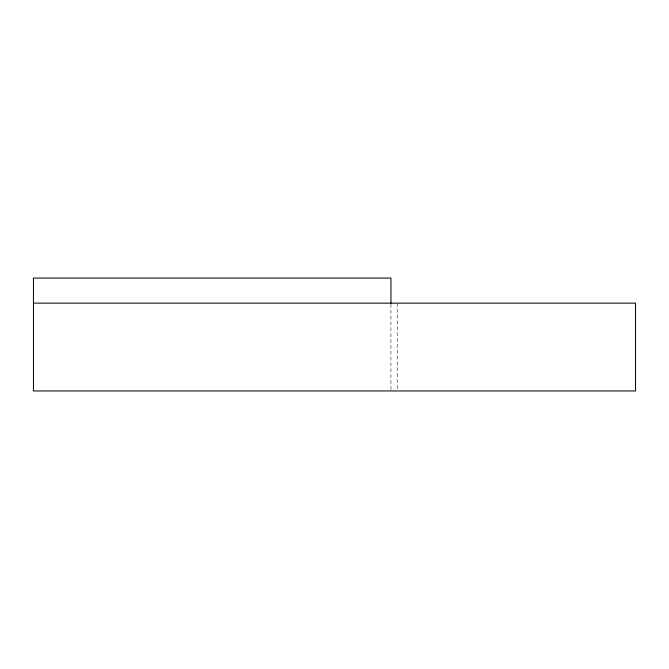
<?xml version="1.0" encoding="UTF-8"?>
<svg xmlns="http://www.w3.org/2000/svg" width="669" height="669" viewBox="0 0 669 669"><rect width="100%" height="100%" fill="white"/><g stroke="black" fill="none" stroke-linecap="round" stroke-linejoin="round"><path stroke-width="0.5" stroke-dasharray="3.35 2.51" d="M397.219 303.141L397.219 390.947M390.947 304.186L390.947 389.902"/><path stroke-width="1" d="M33.45 303.141L635.55 303.141L635.55 390.947L33.45 390.947L33.45 278.053L390.947 278.053L390.947 303.141"/></g></svg>
